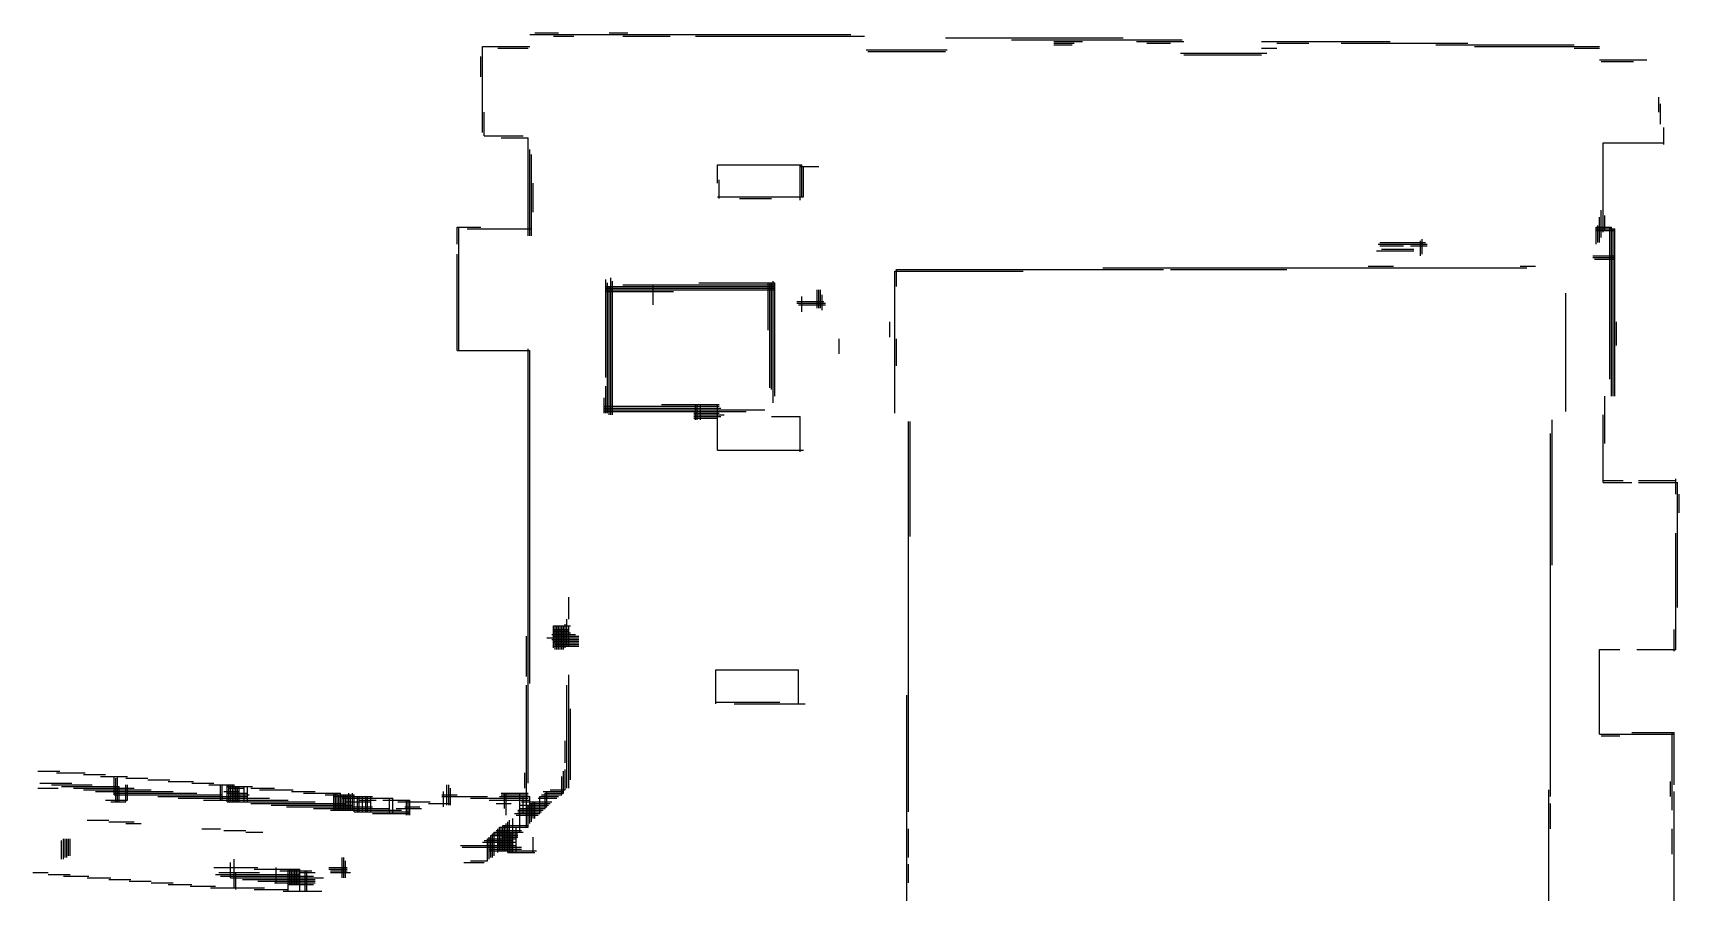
# Model space of a CAD drawing. Extents: x -18.2 to 24.4, y -13.5 to 16.4.
# Drawn here: x 4.94 to 24.42, y 6.21 to 16.38 of the extents above; entities that cross this region are included whole.
import ezdxf

# ---------------------------------------------------------------- set-up
doc = ezdxf.new("R2010")
doc.units = 0
doc.layers.add('1-0_REZ', color=7, linetype='CONTINUOUS')

msp = doc.modelspace()

# ---------------------------------------------------------------- linework, layer by layer
at = {"layer": '1-0_REZ'}
for p, q in [((10.88, 16.38), (11.16, 16.38)), ((11.76, 16.38), (11.98, 16.38)), ((10.26, 16.22), (10.82, 16.22)), ((10.26, 15.2), (10.26, 16.22)), ((10.44, 16.2), (10.8, 16.2)), ((10.82, 16.36), (14.62, 16.36)), ((11.1, 16.34), (11.34, 16.34)), ((11.92, 16.34), (12.48, 16.34)), ((12.78, 16.34), (14.78, 16.34)), ((14.8, 16.18), (15.76, 16.18)), ((15.74, 16.32), (17.84, 16.32)), ((16.52, 16.3), (18.54, 16.3)), ((17.02, 16.28), (17.36, 16.28)), ((17.02, 16.26), (17.26, 16.26)), ((17.02, 16.24), (17.24, 16.24)), ((18, 16.28), (18.56, 16.28)), ((18.12, 16.26), (18.4, 16.26)), ((19.48, 16.28), (21, 16.28)), ((19.48, 16.2), (19.66, 16.2)), ((19.66, 16.26), (20.04, 16.26)), ((20.42, 16.26), (21.92, 16.26)), ((21.54, 16.24), (23.18, 16.24)), ((22, 16.22), (23.48, 16.22)), ((23.18, 16.2), (23.48, 16.2)), ((10.24, 15.86), (10.24, 16.1)), ((14.82, 16.16), (15.74, 16.16)), ((18.52, 16.14), (19.54, 16.14)), ((18.56, 16.12), (19.48, 16.12)), ((23.48, 16.06), (24.04, 16.06)), ((23.5, 16.04), (23.88, 16.04)), ((24.18, 15.44), (24.18, 15.62)), ((10.28, 15.16), (10.28, 15.44)), ((24.2, 15.3), (24.2, 15.54)), ((24.24, 15.06), (24.24, 15.26)), ((10.28, 15.16), (10.74, 15.16)), ((10.48, 15.14), (10.8, 15.14)), ((10.8, 13.98), (10.8, 15.14)), ((10.82, 13.98), (10.82, 15)), ((23.52, 15.08), (24.24, 15.08)), ((23.52, 14.02), (23.52, 15.08)), ((10.84, 13.98), (10.84, 14.94)), ((13.04, 14.82), (14.04, 14.82)), ((13.04, 14.6), (13.04, 14.82)), ((14.02, 14.4), (14.02, 14.82)), ((14.04, 14.44), (14.04, 14.82)), ((13.06, 14.42), (13.06, 14.64)), ((14.02, 14.8), (14.24, 14.8)), ((14.06, 14.44), (14.06, 14.8)), ((10.86, 14.26), (10.86, 14.6)), ((13.04, 14.44), (14.06, 14.44)), ((13.3, 14.42), (13.68, 14.42)), ((23.5, 13.96), (23.5, 14.28)), ((9.96, 14.08), (10.24, 14.08)), ((9.96, 13.88), (9.96, 14.08)), ((9.98, 12.62), (9.98, 14.08)), ((10.08, 14.06), (10.84, 14.06)), ((23.44, 14.08), (23.62, 14.08)), ((23.44, 13.88), (23.44, 14.08)), ((23.44, 14.06), (23.66, 14.06)), ((23.44, 14.04), (23.66, 14.04)), ((23.46, 13.9), (23.46, 14.1)), ((23.48, 13.9), (23.48, 14.2)), ((23.54, 14.04), (23.54, 14.22)), ((23.6, 12.28), (23.6, 14.08)), ((23.62, 12.08), (23.62, 14.08)), ((23.64, 12.08), (23.64, 14.06)), ((23.66, 12.08), (23.66, 14.06)), ((20.86, 13.88), (21.44, 13.88)), ((20.88, 13.9), (21.42, 13.9)), ((20.88, 13.86), (21.16, 13.86)), ((21.24, 13.86), (21.44, 13.86)), ((21.36, 13.74), (21.36, 13.92)), ((21.38, 13.76), (21.38, 13.94)), ((9.96, 12.62), (9.96, 13.76)), ((20.84, 13.8), (21.28, 13.8)), ((20.9, 13.82), (21.28, 13.82)), ((23.4, 13.74), (23.66, 13.74)), ((23.4, 13.72), (23.66, 13.72)), ((23.42, 13.7), (23.66, 13.7)), ((11.72, 12.3), (11.72, 13.46)), ((11.78, 11.86), (11.78, 13.48)), ((15.14, 13.56), (16.66, 13.56)), ((15.14, 11.88), (15.14, 13.56)), ((15.16, 13.58), (18.32, 13.58)), ((15.16, 13.38), (15.16, 13.58)), ((17.6, 13.6), (22.62, 13.6)), ((18.4, 13.58), (19.78, 13.58)), ((20.74, 13.62), (21.04, 13.62)), ((22.54, 13.62), (22.72, 13.62)), ((11.72, 13.38), (13.72, 13.38)), ((11.72, 13.36), (13.72, 13.36)), ((11.72, 13.34), (13.72, 13.34)), ((11.72, 13.32), (12.52, 13.32)), ((11.74, 11.88), (11.74, 13.42)), ((11.76, 11.86), (11.76, 13.38)), ((11.8, 11.86), (11.8, 13.44)), ((11.92, 13.4), (13.72, 13.4)), ((12.28, 13.16), (12.28, 13.4)), ((12.82, 13.42), (13.72, 13.42)), ((13.64, 12.86), (13.64, 13.42)), ((13.66, 12.18), (13.66, 13.42)), ((13.68, 12.16), (13.68, 13.42)), ((13.7, 12), (13.7, 13.44)), ((13.72, 12.08), (13.72, 13.42)), ((14.04, 13.08), (14.04, 13.26)), ((14.22, 13.12), (14.22, 13.34)), ((14.24, 13.12), (14.24, 13.34)), ((14.26, 13.12), (14.26, 13.34)), ((14.28, 13.1), (14.28, 13.28)), ((23.08, 11.9), (23.08, 13.3)), ((13.98, 13.2), (14.3, 13.2)), ((13.98, 13.18), (14.32, 13.18)), ((14, 13.16), (14.32, 13.16)), ((15.08, 12.78), (15.08, 12.96)), ((23.68, 12.68), (23.68, 12.96)), ((14.48, 12.58), (14.48, 12.76)), ((15.16, 12.44), (15.16, 12.76)), ((9.96, 12.62), (10.82, 12.62)), ((10.8, 7.5), (10.8, 12.64)), ((10.82, 8.68), (10.82, 12.62)), ((11.72, 11.88), (11.72, 12.2)), ((23.54, 11.52), (23.54, 12.08)), ((11.7, 11.88), (11.7, 12.06)), ((11.7, 11.96), (13.06, 11.96)), ((11.7, 11.94), (13.08, 11.94)), ((11.7, 11.92), (13.6, 11.92)), ((11.7, 11.9), (13.38, 11.9)), ((12.38, 11.98), (13.06, 11.98)), ((12.78, 11.8), (12.78, 11.98)), ((12.8, 11.8), (12.8, 11.98)), ((12.84, 11.8), (12.84, 11.98)), ((13.04, 11.44), (13.04, 11.98)), ((12.76, 11.88), (13.06, 11.88)), ((12.76, 11.86), (13.12, 11.86)), ((12.76, 11.84), (13.08, 11.84)), ((12.76, 11.82), (13.04, 11.82)), ((13.68, 11.84), (14.02, 11.84)), ((14.02, 11.42), (14.02, 11.84)), ((15.3, 7.16), (15.3, 11.78)), ((15.32, 10.42), (15.32, 11.78)), ((22.92, 10.08), (22.92, 11.8)), ((23.52, 11.06), (23.52, 11.86)), ((22.9, 7.34), (22.9, 11.64)), ((13.04, 11.44), (14.06, 11.44)), ((23.52, 11.08), (23.76, 11.08)), ((23.52, 11.06), (23.86, 11.06)), ((23.94, 11.08), (24.38, 11.08)), ((23.94, 11.06), (24.4, 11.06)), ((24.38, 10.92), (24.38, 11.1)), ((24.4, 9.58), (24.4, 11.06)), ((24.42, 10.7), (24.42, 10.92)), ((24.38, 9.08), (24.38, 10.46)), ((11.28, 9.44), (11.28, 9.7)), ((11.1, 9.36), (11.3, 9.36)), ((11.1, 9.1), (11.1, 9.36)), ((11.12, 9.08), (11.12, 9.36)), ((11.14, 9.08), (11.14, 9.36)), ((11.16, 9.08), (11.16, 9.36)), ((11.18, 9.08), (11.18, 9.36)), ((11.2, 9.08), (11.2, 9.36)), ((11.22, 9.08), (11.22, 9.36)), ((11.24, 9.1), (11.24, 9.38)), ((11.26, 9.12), (11.26, 9.44)), ((11.28, 9.12), (11.28, 9.36)), ((10.78, 8.76), (10.78, 9.24)), ((11.02, 9.22), (11.4, 9.22)), ((11.08, 9.26), (11.36, 9.26)), ((11.08, 9.2), (11.4, 9.2)), ((11.1, 9.32), (11.28, 9.32)), ((11.1, 9.3), (11.28, 9.3)), ((11.1, 9.28), (11.3, 9.28)), ((11.1, 9.24), (11.4, 9.24)), ((11.1, 9.18), (11.4, 9.18)), ((11.1, 9.16), (11.4, 9.16)), ((24.36, 9.06), (24.36, 9.32)), ((11.1, 9.12), (11.4, 9.12)), ((11.12, 9.14), (11.4, 9.14)), ((23.48, 9.08), (23.72, 9.08)), ((23.48, 8.08), (23.48, 9.08)), ((23.92, 9.08), (24.38, 9.08)), ((11.28, 7.44), (11.28, 8.78)), ((13.02, 8.84), (14, 8.84)), ((13.02, 8.44), (13.02, 8.84)), ((14, 8.44), (14, 8.84)), ((10.78, 6.98), (10.78, 8.66)), ((11.26, 7.44), (11.26, 8.66)), ((11.3, 7.54), (11.3, 8.38)), ((13.02, 8.46), (13.78, 8.46)), ((13.24, 8.44), (14.08, 8.44)), ((15.28, 3.12), (15.28, 8.54)), ((11.24, 7.74), (11.24, 8)), ((23.48, 8.08), (24.36, 8.08)), ((23.5, 8.06), (23.72, 8.06)), ((23.86, 8.1), (24.36, 8.1)), ((24.34, 7.18), (24.34, 8.1)), ((24.36, 7.48), (24.36, 8.1)), ((5, 7.64), (5.26, 7.64)), ((5.22, 7.62), (5.56, 7.62)), ((5.54, 7.6), (5.8, 7.6)), ((10.76, 7.44), (10.76, 7.62)), ((11.22, 7.38), (11.22, 7.64)), ((11.24, 7.42), (11.24, 7.66)), ((5, 7.44), (5.24, 7.44)), ((5.02, 7.5), (5.4, 7.5)), ((5.16, 7.48), (5.64, 7.48)), ((5.28, 7.46), (5.96, 7.46)), ((5.42, 7.44), (6.14, 7.44)), ((5.54, 7.42), (6.34, 7.42)), ((5.74, 7.58), (6.06, 7.58)), ((5.9, 7.36), (5.9, 7.58)), ((5.92, 7.28), (5.92, 7.56)), ((5.94, 7.28), (5.94, 7.58)), ((5.96, 7.28), (5.96, 7.46)), ((6.04, 7.56), (6.3, 7.56)), ((6.04, 7.28), (6.04, 7.48)), ((6.06, 7.3), (6.06, 7.48)), ((6.3, 7.54), (6.56, 7.54)), ((6.54, 7.52), (6.84, 7.52)), ((6.82, 7.5), (7.08, 7.5)), ((7.02, 7.48), (7.32, 7.48)), ((7.16, 7.3), (7.16, 7.48)), ((7.18, 7.3), (7.18, 7.48)), ((7.24, 7.28), (7.24, 7.48)), ((7.24, 7.46), (7.54, 7.46)), ((7.26, 7.28), (7.26, 7.48)), ((7.26, 7.44), (7.44, 7.44)), ((7.28, 7.28), (7.28, 7.48)), ((7.3, 7.28), (7.3, 7.48)), ((7.32, 7.28), (7.32, 7.48)), ((7.34, 7.28), (7.34, 7.46)), ((7.36, 7.28), (7.36, 7.46)), ((7.38, 7.28), (7.38, 7.46)), ((7.44, 7.28), (7.44, 7.46)), ((7.48, 7.28), (7.48, 7.46)), ((7.52, 7.44), (7.8, 7.44)), ((7.62, 7.42), (8.02, 7.42)), ((9.84, 7.24), (9.84, 7.48)), ((9.86, 7.24), (9.86, 7.48)), ((9.88, 7.24), (9.88, 7.44)), ((11.06, 7.42), (11.24, 7.42)), ((11.2, 7.36), (11.2, 7.58)), ((22.88, 4.26), (22.88, 7.42)), ((24.32, 7.34), (24.32, 7.52)), ((5.68, 7.4), (6.6, 7.4)), ((5.8, 7.3), (6.06, 7.3)), ((5.86, 7.28), (6.04, 7.28)), ((5.9, 7.38), (6.88, 7.38)), ((5.9, 7.36), (7.18, 7.36)), ((6.42, 7.34), (7.48, 7.34)), ((6.66, 7.32), (7.74, 7.32)), ((6.96, 7.3), (7.96, 7.3)), ((7.2, 7.4), (7.38, 7.4)), ((7.24, 7.38), (7.48, 7.38)), ((7.24, 7.28), (8.28, 7.28)), ((7.28, 7.36), (7.5, 7.36)), ((7.52, 7.26), (8.64, 7.26)), ((7.76, 7.24), (8.72, 7.24)), ((7.94, 7.22), (8.96, 7.22)), ((8, 7.4), (8.28, 7.4)), ((8.14, 7.38), (8.58, 7.38)), ((8.4, 7.36), (8.74, 7.36)), ((8.5, 7.18), (8.5, 7.38)), ((8.5, 7.34), (8.96, 7.34)), ((8.52, 7.18), (8.52, 7.38)), ((8.54, 7.18), (8.54, 7.38)), ((8.56, 7.18), (8.56, 7.36)), ((8.58, 7.18), (8.58, 7.38)), ((8.6, 7.18), (8.6, 7.36)), ((8.6, 7.32), (9.2, 7.32)), ((8.62, 7.18), (8.62, 7.36)), ((8.64, 7.18), (8.64, 7.36)), ((8.64, 7.28), (8.94, 7.28)), ((8.66, 7.18), (8.66, 7.36)), ((8.68, 7.18), (8.68, 7.38)), ((8.7, 7.18), (8.7, 7.36)), ((8.72, 7.18), (8.72, 7.38)), ((8.74, 7.16), (8.74, 7.36)), ((8.78, 7.16), (8.78, 7.34)), ((8.8, 7.16), (8.8, 7.34)), ((8.8, 7.3), (9, 7.3)), ((8.84, 7.16), (8.84, 7.34)), ((8.88, 7.16), (8.88, 7.34)), ((8.9, 7.16), (8.9, 7.34)), ((8.94, 7.16), (8.94, 7.34)), ((9.08, 7.3), (9.4, 7.3)), ((9.16, 7.14), (9.16, 7.32)), ((9.2, 7.14), (9.2, 7.32)), ((9.26, 7.28), (9.64, 7.28)), ((9.34, 7.22), (9.52, 7.22)), ((9.36, 7.12), (9.36, 7.3)), ((9.38, 7.12), (9.38, 7.3)), ((9.4, 7.12), (9.4, 7.3)), ((9.62, 7.26), (9.88, 7.26)), ((9.78, 7.36), (9.96, 7.36)), ((9.78, 7.34), (10.32, 7.34)), ((9.8, 7.22), (9.8, 7.4)), ((10.12, 7.32), (10.8, 7.32)), ((10.34, 7.3), (10.82, 7.3)), ((10.42, 7.26), (10.6, 7.26)), ((10.46, 7.34), (10.82, 7.34)), ((10.48, 7.38), (10.8, 7.38)), ((10.48, 7.36), (10.8, 7.36)), ((10.52, 7.2), (10.52, 7.38)), ((10.54, 7.12), (10.54, 7.38)), ((10.7, 6.92), (10.7, 7.38)), ((10.7, 7.24), (11.04, 7.24)), ((10.72, 7.28), (11.08, 7.28)), ((10.74, 7.14), (10.74, 7.34)), ((10.78, 7.22), (11.02, 7.22)), ((10.8, 6.98), (10.8, 7.24)), ((10.82, 7.02), (10.82, 7.34)), ((10.82, 7.26), (11.06, 7.26)), ((10.84, 7.04), (10.84, 7.26)), ((10.86, 7.08), (10.86, 7.28)), ((10.88, 7.08), (10.88, 7.28)), ((10.92, 7.32), (11.14, 7.32)), ((10.94, 7.34), (11.16, 7.34)), ((10.94, 7.14), (10.94, 7.34)), ((10.96, 7.36), (11.2, 7.36)), ((10.98, 7.4), (11.22, 7.4)), ((11, 7.38), (11.22, 7.38)), ((11, 7.2), (11, 7.38)), ((11.02, 7.22), (11.02, 7.4)), ((22.9, 6.96), (22.9, 7.26)), ((24.36, 6.08), (24.36, 7.4)), ((5.58, 7.06), (5.84, 7.06)), ((5.84, 7.04), (6.14, 7.04)), ((6.04, 7.02), (6.22, 7.02)), ((8.26, 7.2), (9.16, 7.2)), ((8.46, 7.18), (9.3, 7.18)), ((8.74, 7.16), (9.4, 7.16)), ((8.96, 7.14), (9.4, 7.14)), ((9.24, 7.2), (9.54, 7.2)), ((10.54, 6.7), (10.54, 7.02)), ((10.56, 6.68), (10.56, 7.04)), ((10.58, 6.68), (10.58, 7.06)), ((10.62, 6.68), (10.62, 7.08)), ((10.64, 7.14), (10.94, 7.14)), ((10.66, 7.12), (10.92, 7.12)), ((10.68, 7.18), (10.98, 7.18)), ((10.68, 7.16), (10.96, 7.16)), ((10.7, 7.2), (11, 7.2)), ((5.28, 6.6), (5.28, 6.82)), ((5.3, 6.6), (5.3, 6.84)), ((5.32, 6.62), (5.32, 6.84)), ((5.34, 6.62), (5.34, 6.84)), ((5.36, 6.64), (5.36, 6.84)), ((5.38, 6.64), (5.38, 6.84)), ((6.94, 6.96), (7.16, 6.96)), ((7.2, 6.94), (7.46, 6.94)), ((7.46, 6.92), (7.66, 6.92)), ((10.28, 6.82), (10.62, 6.82)), ((10.32, 6.84), (10.66, 6.84)), ((10.32, 6.58), (10.32, 6.84)), ((10.34, 6.6), (10.34, 6.86)), ((10.36, 6.88), (10.68, 6.88)), ((10.36, 6.62), (10.36, 6.88)), ((10.38, 6.9), (10.68, 6.9)), ((10.38, 6.62), (10.38, 6.9)), ((10.4, 6.92), (10.74, 6.92)), ((10.4, 6.64), (10.4, 6.92)), ((10.42, 6.94), (10.72, 6.94)), ((10.44, 6.68), (10.44, 6.96)), ((10.46, 6.98), (10.8, 6.98)), ((10.46, 6.7), (10.46, 6.98)), ((10.48, 6.7), (10.48, 6.98)), ((10.5, 7), (10.8, 7)), ((10.5, 6.7), (10.5, 7)), ((10.5, 6.86), (10.68, 6.86)), ((10.52, 6.7), (10.52, 7)), ((10.6, 6.68), (10.6, 6.92)), ((10.66, 6.68), (10.66, 6.98)), ((10.86, 6.68), (10.86, 6.86)), ((15.3, 6.62), (15.3, 6.96)), ((24.34, 6.66), (24.34, 6.96)), ((10, 6.76), (10.66, 6.76)), ((10.02, 6.74), (10.72, 6.74)), ((10.26, 6.8), (10.66, 6.8)), ((10.34, 6.72), (10.72, 6.72)), ((10.34, 6.7), (10.9, 6.7)), ((10.44, 6.78), (10.62, 6.78)), ((10.56, 6.68), (10.88, 6.68)), ((4.94, 6.44), (5.12, 6.44)), ((7.08, 6.5), (7.6, 6.5)), ((7.14, 6.44), (7.62, 6.44)), ((7.28, 6.38), (7.28, 6.56)), ((7.32, 6.26), (7.32, 6.6)), ((7.34, 6.24), (7.34, 6.44)), ((7.56, 6.48), (8.1, 6.48)), ((7.82, 6.32), (7.82, 6.5)), ((7.86, 6.46), (8.24, 6.46)), ((7.96, 6.22), (7.96, 6.48)), ((7.98, 6.3), (7.98, 6.48)), ((8, 6.3), (8, 6.48)), ((8.02, 6.3), (8.02, 6.48)), ((8.04, 6.3), (8.04, 6.48)), ((8.06, 6.3), (8.06, 6.48)), ((8.08, 6.3), (8.08, 6.48)), ((8.1, 6.22), (8.1, 6.48)), ((8.1, 6.44), (8.28, 6.44)), ((8.16, 6.22), (8.16, 6.46)), ((8.18, 6.22), (8.18, 6.46)), ((8.44, 6.5), (8.66, 6.5)), ((8.44, 6.48), (8.66, 6.48)), ((8.46, 6.46), (8.66, 6.46)), ((8.46, 6.44), (8.7, 6.44)), ((8.6, 6.38), (8.6, 6.62)), ((8.62, 6.38), (8.62, 6.62)), ((8.64, 6.38), (8.64, 6.58)), ((10.04, 6.56), (10.28, 6.56)), ((10.12, 6.58), (10.32, 6.58)), ((15.3, 6.32), (15.3, 6.54)), ((5.12, 6.42), (5.38, 6.42)), ((5.3, 6.4), (5.6, 6.4)), ((5.58, 6.38), (5.86, 6.38)), ((5.84, 6.36), (6.1, 6.36)), ((6.08, 6.34), (6.34, 6.34)), ((6.34, 6.32), (6.6, 6.32)), ((6.54, 6.3), (6.82, 6.3)), ((6.8, 6.28), (7.1, 6.28)), ((7.04, 6.26), (7.68, 6.26)), ((7.1, 6.42), (8.1, 6.42)), ((7.16, 6.4), (8.26, 6.4)), ((7.28, 6.38), (8.38, 6.38)), ((7.42, 6.36), (8.28, 6.36)), ((7.56, 6.24), (7.96, 6.24)), ((7.6, 6.34), (8.28, 6.34)), ((7.8, 6.32), (8.28, 6.32)), ((7.96, 6.3), (8.26, 6.3)), ((7.9, 6.22), (8.36, 6.22))]:
    msp.add_line(p, q, dxfattribs=at)

doc.saveas('drawing.dxf')
